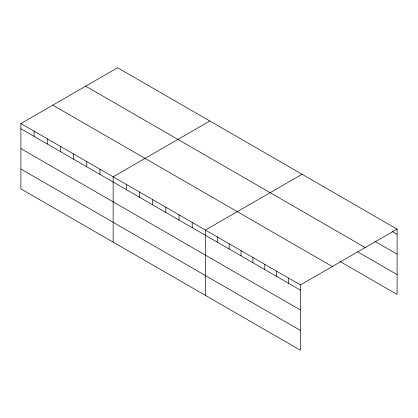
<?xml version="1.0" encoding="UTF-8"?>
<svg xmlns="http://www.w3.org/2000/svg" width="418" height="418" viewBox="0 0 418 418"><rect width="100%" height="100%" fill="white"/><g stroke="black" fill="none" stroke-linecap="round" stroke-linejoin="round"><path stroke-width="0.63" d="M300.422 309.978L300.422 284.94L20.9 123.561L20.9 188.879L300.422 350.258L300.422 309.978L20.9 148.599M339.86 261.396L397.1 294.439L397.1 229.121L117.578 67.742L20.9 123.561M209.82 120.995L113.142 176.814L113.142 242.132M302.062 174.254L205.384 230.067L205.384 295.39M300.422 284.94L397.1 229.121M392.241 231.52L397.1 234.326M374.962 241.379L397.1 254.165M85.674 86.16L365.196 247.54M357.683 251.845L397.1 274.605M52.804 105.137L332.326 266.517M20.9 128.76L300.422 290.139M20.9 169.039L300.422 330.419M288.54 278.08L288.54 283.284M276.664 271.219L276.664 276.423M264.782 264.364L264.782 269.563M252.9 257.504L252.9 262.708M241.024 250.643L241.024 255.847M229.142 243.788L229.142 248.987M217.266 236.928L217.266 242.132M192.207 222.46L192.207 227.664M179.029 214.852L179.029 220.056M165.852 207.244L165.852 212.448M152.674 199.637L152.674 204.841M139.497 192.029L139.497 197.233M126.32 184.422L126.32 189.626M99.965 169.206L99.965 174.41M86.787 161.599L86.787 166.803M73.61 153.991L73.61 159.19M60.432 146.384L60.432 151.582M47.255 138.776L47.255 143.975M34.077 131.168L34.077 136.367"/></g></svg>
